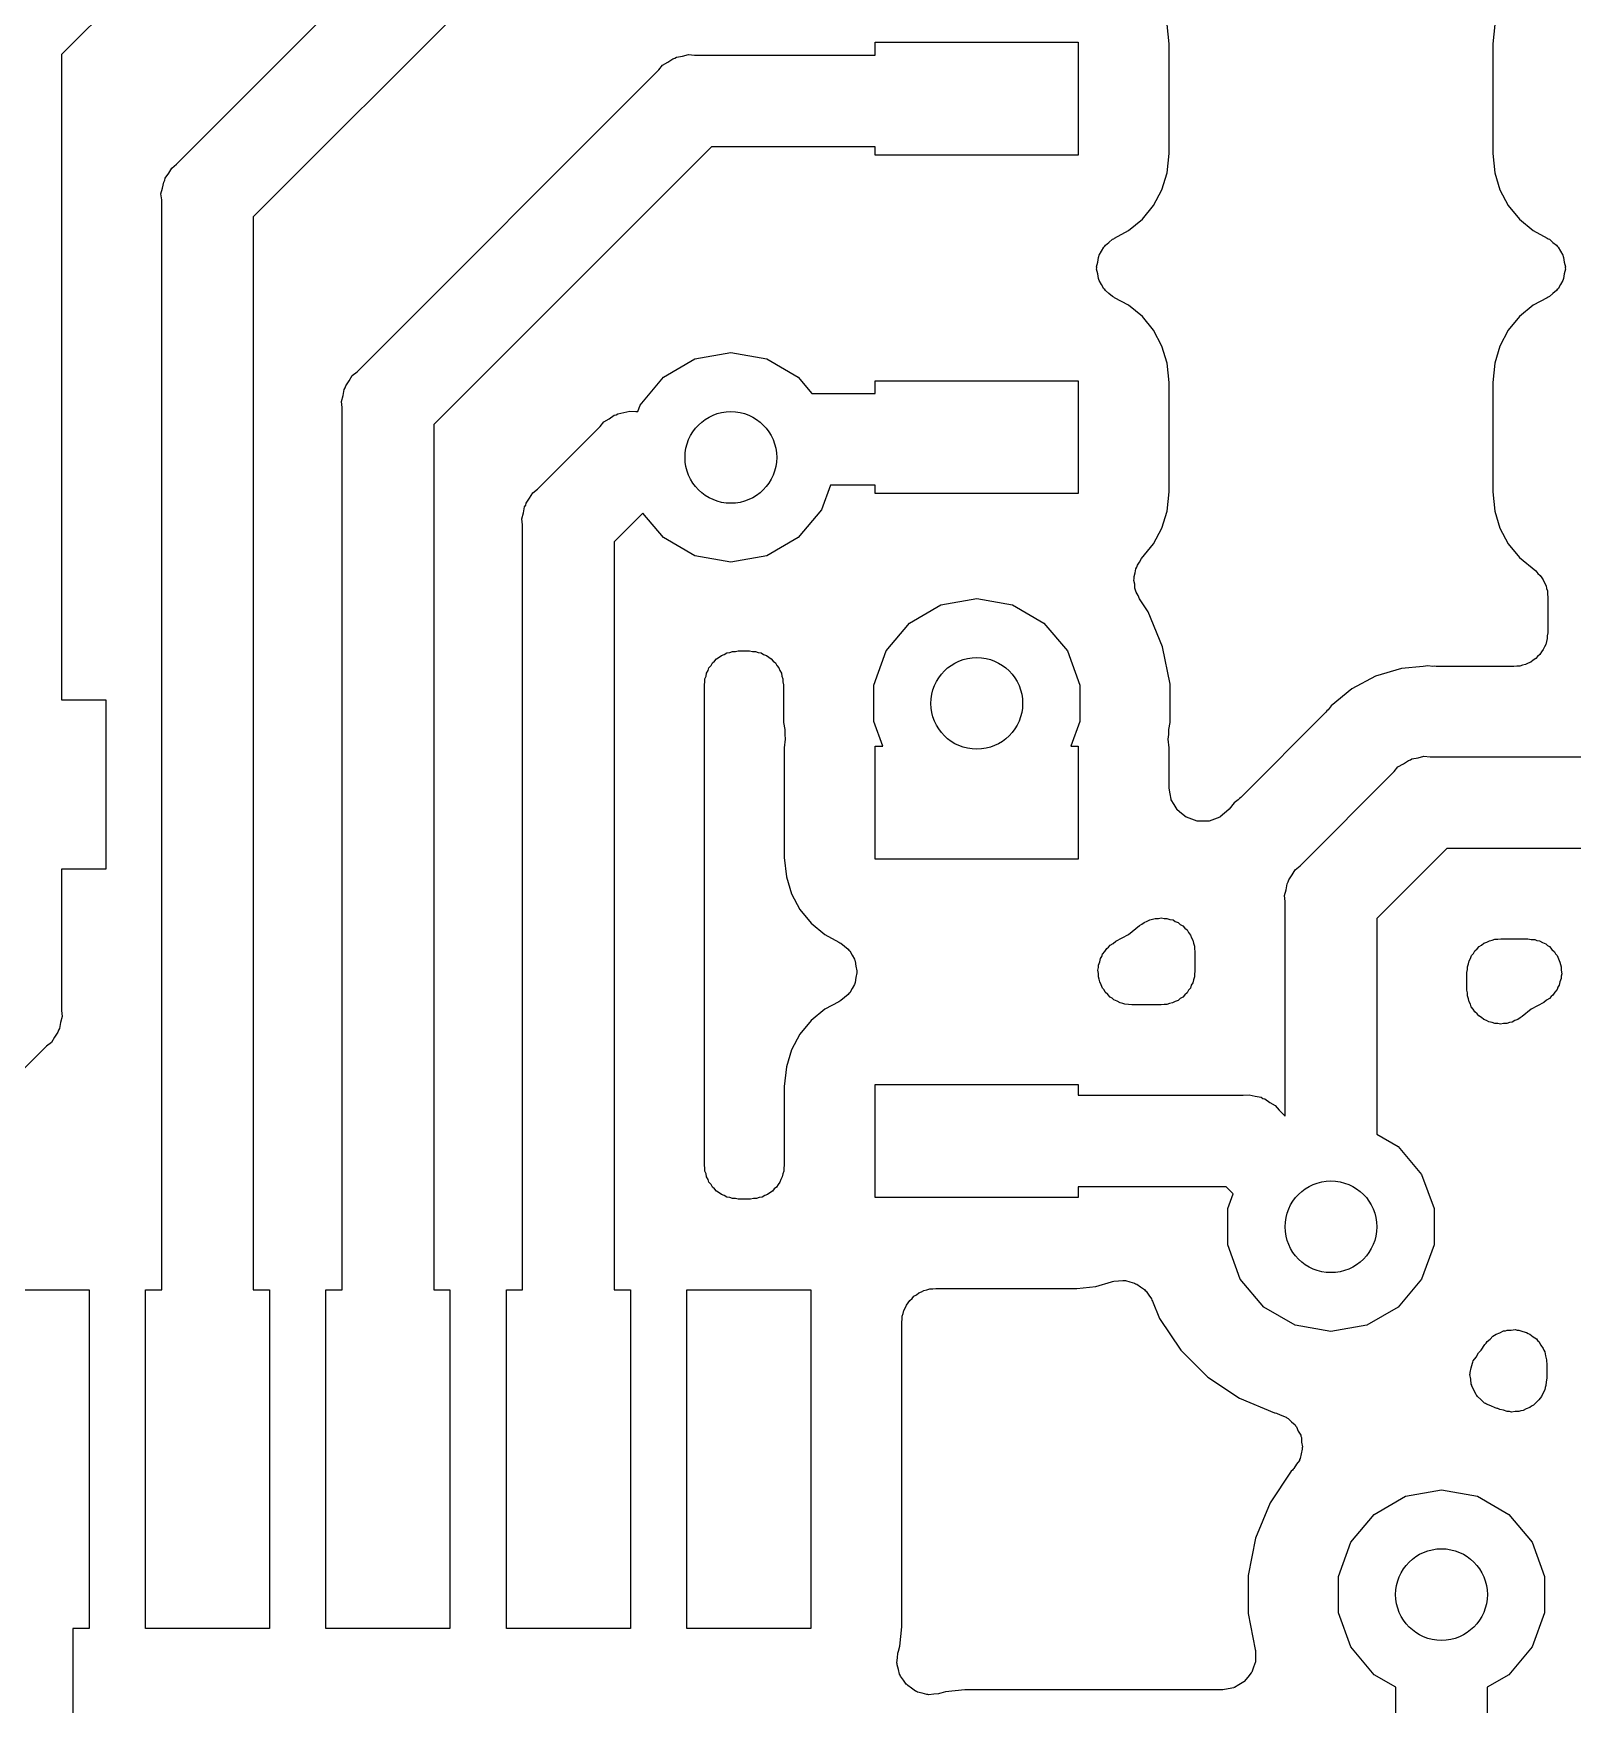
# Model space of a CAD drawing. Extents: x 91 to 190.2, y -113.9 to -59.9.
# Drawn here: x 138.89 to 145.71, y -85.71 to -78.3 of the extents above; entities that cross this region are included whole.
import ezdxf

# ---------------------------------------------------------------- set-up
doc = ezdxf.new("R2010")
doc.units = 0
doc.header["$MEASUREMENT"] = 0
doc.layers.add('BLACK', color=7, linetype='CONTINUOUS')

msp = doc.modelspace()

# ---------------------------------------------------------------- linework, layer by layer
at = {"layer": 'BLACK', "linetype": 'CONTINUOUS'}
for p, q in [((139.523, -78.88), (141.15, -77.2526)), ((139.897, -77.51), (139.013, -78.3942)), ((141.384, -77.5932), (139.863, -79.1142)), ((143.923, -78.3474), (143.914, -78.2616)), ((145.366, -78.2616), (145.357, -78.3474)), ((142.62, -78.3968), (142.62, -78.34)), ((142.62, -78.34), (143.52, -78.34)), ((143.52, -78.34), (143.52, -78.84)), ((143.923, -78.8326), (143.923, -78.3474)), ((145.357, -78.3474), (145.357, -78.8326)), ((139.013, -78.3942), (139.013, -81.255)), ((141.677, -78.4419), (141.701, -78.4285)), ((141.701, -78.4285), (141.723, -78.413)), ((141.723, -78.413), (141.732, -78.4106)), ((141.732, -78.4106), (141.739, -78.4061)), ((141.739, -78.4061), (141.766, -78.4014)), ((141.766, -78.4014), (141.792, -78.3945)), ((141.792, -78.3945), (141.819, -78.3968)), ((141.819, -78.3968), (142.62, -78.3968)), ((140.323, -79.8), (141.66, -78.4626)), ((141.66, -78.4626), (141.677, -78.4419)), ((141.894, -78.8032), (140.663, -80.0342)), ((142.62, -78.8032), (141.894, -78.8032)), ((142.62, -78.84), (142.62, -78.8032)), ((139.502, -78.8974), (139.523, -78.88)), ((143.52, -78.84), (142.62, -78.84)), ((143.914, -78.9184), (143.923, -78.8326)), ((145.357, -78.8326), (145.366, -78.9184)), ((139.466, -78.9594), (139.471, -78.9516)), ((139.471, -78.9516), (139.473, -78.9428)), ((139.473, -78.9428), (139.488, -78.9207)), ((139.488, -78.9207), (139.502, -78.8974)), ((143.891, -78.9938), (143.914, -78.9184)), ((145.366, -78.9184), (145.389, -78.9938)), ((139.454, -79.012), (139.461, -78.986)), ((139.457, -79.0389), (139.454, -79.012)), ((139.461, -78.986), (139.466, -78.9594)), ((143.854, -79.0633), (143.891, -78.9938)), ((145.389, -78.9938), (145.426, -79.0633)), ((139.457, -83.87), (139.457, -79.0389)), ((143.804, -79.1242), (143.854, -79.0633)), ((145.426, -79.0633), (145.476, -79.1242)), ((139.863, -79.1142), (139.863, -83.87)), ((143.681, -79.2077), (143.743, -79.1742)), ((143.743, -79.1742), (143.804, -79.1242)), ((145.476, -79.1242), (145.537, -79.1742)), ((145.537, -79.1742), (145.599, -79.2077)), ((143.623, -79.2661), (143.633, -79.2474)), ((143.633, -79.2474), (143.637, -79.2441)), ((143.637, -79.2441), (143.64, -79.2399)), ((143.64, -79.2399), (143.656, -79.2268)), ((143.656, -79.2268), (143.672, -79.2126)), ((143.672, -79.2126), (143.677, -79.2108)), ((143.677, -79.2108), (143.681, -79.2077)), ((145.599, -79.2077), (145.603, -79.2108)), ((145.603, -79.2108), (145.608, -79.2126)), ((145.608, -79.2126), (145.624, -79.2268)), ((145.624, -79.2268), (145.64, -79.2399)), ((145.64, -79.2399), (145.643, -79.2441)), ((145.643, -79.2441), (145.647, -79.2474)), ((145.647, -79.2474), (145.657, -79.2661)), ((143.601, -79.3351), (143.606, -79.3143)), ((143.606, -79.3143), (143.609, -79.2933)), ((143.609, -79.2933), (143.611, -79.289)), ((143.611, -79.289), (143.612, -79.2841)), ((143.612, -79.2841), (143.623, -79.2661)), ((145.657, -79.2661), (145.668, -79.2841)), ((145.668, -79.2841), (145.669, -79.289)), ((145.669, -79.289), (145.671, -79.2933)), ((145.671, -79.2933), (145.674, -79.3143)), ((145.674, -79.3143), (145.679, -79.3351)), ((143.602, -79.34), (143.601, -79.3351)), ((143.601, -79.3449), (143.602, -79.34)), ((143.606, -79.3657), (143.601, -79.3449)), ((143.609, -79.3867), (143.606, -79.3657)), ((143.611, -79.391), (143.609, -79.3867)), ((143.612, -79.3959), (143.611, -79.391)), ((143.623, -79.4139), (143.612, -79.3959)), ((145.668, -79.3959), (145.657, -79.4139)), ((145.669, -79.391), (145.668, -79.3959)), ((145.671, -79.3867), (145.669, -79.391)), ((145.674, -79.3657), (145.671, -79.3867)), ((145.679, -79.3449), (145.674, -79.3657)), ((145.679, -79.3351), (145.678, -79.34)), ((145.678, -79.34), (145.679, -79.3449)), ((143.633, -79.4326), (143.623, -79.4139)), ((143.637, -79.4359), (143.633, -79.4326)), ((143.64, -79.4401), (143.637, -79.4359)), ((143.656, -79.4532), (143.64, -79.4401)), ((143.672, -79.4674), (143.656, -79.4532)), ((143.677, -79.4692), (143.672, -79.4674)), ((143.681, -79.4723), (143.677, -79.4692)), ((143.743, -79.5058), (143.681, -79.4723)), ((145.599, -79.4723), (145.537, -79.5058)), ((145.603, -79.4692), (145.599, -79.4723)), ((145.608, -79.4674), (145.603, -79.4692)), ((145.624, -79.4532), (145.608, -79.4674)), ((145.64, -79.4401), (145.624, -79.4532)), ((145.643, -79.4359), (145.64, -79.4401)), ((145.647, -79.4326), (145.643, -79.4359)), ((145.657, -79.4139), (145.647, -79.4326)), ((143.804, -79.5558), (143.743, -79.5058)), ((145.537, -79.5058), (145.476, -79.5558)), ((143.854, -79.6167), (143.804, -79.5558)), ((143.891, -79.6862), (143.854, -79.6167)), ((145.426, -79.6167), (145.389, -79.6862)), ((145.476, -79.5558), (145.426, -79.6167)), ((143.914, -79.7616), (143.891, -79.6862)), ((145.389, -79.6862), (145.366, -79.7616)), ((141.682, -79.8244), (141.821, -79.7437)), ((141.821, -79.7437), (141.98, -79.7157)), ((141.98, -79.7157), (142.139, -79.7437)), ((142.139, -79.7437), (142.278, -79.8244)), ((143.923, -79.8474), (143.914, -79.7616)), ((145.366, -79.7616), (145.357, -79.8474)), ((140.273, -79.8628), (140.288, -79.8407)), ((140.288, -79.8407), (140.302, -79.8174)), ((140.302, -79.8174), (140.323, -79.8)), ((141.578, -79.9479), (141.682, -79.8244)), ((142.278, -79.8244), (142.339, -79.8968)), ((142.62, -79.8968), (142.62, -79.84)), ((142.62, -79.84), (143.52, -79.84)), ((143.52, -79.84), (143.52, -80.34)), ((140.254, -79.932), (140.261, -79.906)), ((140.261, -79.906), (140.266, -79.8794)), ((140.266, -79.8794), (140.271, -79.8716)), ((140.271, -79.8716), (140.273, -79.8628)), ((142.339, -79.8968), (142.62, -79.8968)), ((143.923, -80.3326), (143.923, -79.8474)), ((145.357, -79.8474), (145.357, -80.3326)), ((140.257, -79.9589), (140.254, -79.932)), ((140.257, -83.87), (140.257, -79.9589)), ((141.463, -79.993), (141.472, -79.9906)), ((141.472, -79.9906), (141.479, -79.9861)), ((141.479, -79.9861), (141.506, -79.9814)), ((141.506, -79.9814), (141.532, -79.9745)), ((141.532, -79.9745), (141.559, -79.9768)), ((141.559, -79.9768), (141.567, -79.9768)), ((141.567, -79.9768), (141.578, -79.9479)), ((140.663, -80.0342), (140.663, -83.87)), ((141.123, -80.32), (141.4, -80.0426)), ((141.4, -80.0426), (141.417, -80.0219)), ((141.417, -80.0219), (141.441, -80.0085)), ((141.441, -80.0085), (141.463, -79.993)), ((141.073, -80.3828), (141.088, -80.3607)), ((141.088, -80.3607), (141.102, -80.3374)), ((141.102, -80.3374), (141.123, -80.32)), ((142.422, -80.3032), (142.382, -80.4121)), ((142.62, -80.3032), (142.422, -80.3032)), ((142.62, -80.34), (142.62, -80.3032)), ((143.52, -80.34), (142.62, -80.34)), ((143.914, -80.4184), (143.923, -80.3326)), ((145.357, -80.3326), (145.366, -80.4184)), ((141.054, -80.452), (141.061, -80.426)), ((141.061, -80.426), (141.066, -80.3994)), ((141.066, -80.3994), (141.071, -80.3916)), ((141.071, -80.3916), (141.073, -80.3828)), ((141.59, -80.427), (141.463, -80.5542)), ((141.682, -80.5356), (141.59, -80.427)), ((142.382, -80.4121), (142.278, -80.5356)), ((143.891, -80.4938), (143.914, -80.4184)), ((145.366, -80.4184), (145.389, -80.4938)), ((141.057, -80.4789), (141.054, -80.452)), ((141.057, -83.87), (141.057, -80.4789)), ((143.854, -80.5633), (143.891, -80.4938)), ((145.389, -80.4938), (145.426, -80.5633)), ((141.463, -80.5542), (141.463, -83.87)), ((141.821, -80.6163), (141.682, -80.5356)), ((142.278, -80.5356), (142.139, -80.6163)), ((143.8, -80.6287), (143.854, -80.5633)), ((145.426, -80.5633), (145.476, -80.6242)), ((141.98, -80.6443), (141.821, -80.6163)), ((142.139, -80.6163), (141.98, -80.6443)), ((143.779, -80.6662), (143.782, -80.6575)), ((143.782, -80.6575), (143.792, -80.6437)), ((143.792, -80.6437), (143.8, -80.6287)), ((145.476, -80.6242), (145.548, -80.6831)), ((143.766, -80.7255), (143.768, -80.7166)), ((143.77, -80.7424), (143.766, -80.7255)), ((143.767, -80.7076), (143.772, -80.6911)), ((143.768, -80.7166), (143.767, -80.7076)), ((143.772, -80.6911), (143.775, -80.6741)), ((143.775, -80.6741), (143.779, -80.6662)), ((145.548, -80.6831), (145.557, -80.694)), ((145.557, -80.694), (145.568, -80.7034)), ((145.568, -80.7034), (145.574, -80.7137)), ((145.574, -80.7137), (145.581, -80.7227)), ((145.581, -80.7227), (145.587, -80.7361)), ((142.911, -80.8337), (143.07, -80.8057)), ((143.07, -80.8057), (143.229, -80.8337)), ((143.771, -80.7595), (143.77, -80.7424)), ((143.774, -80.7678), (143.771, -80.7595)), ((143.776, -80.7767), (143.774, -80.7678)), ((143.785, -80.7915), (143.776, -80.7767)), ((143.792, -80.8072), (143.785, -80.7915)), ((145.587, -80.7361), (145.594, -80.7486)), ((145.594, -80.7486), (145.596, -80.7603)), ((145.596, -80.7603), (145.6, -80.7714)), ((145.6, -80.7714), (145.6, -80.7858)), ((145.6, -80.7858), (145.602, -80.8)), ((145.602, -80.8), (145.601, -80.9577)), ((142.772, -80.9144), (142.911, -80.8337)), ((143.229, -80.8337), (143.368, -80.9144)), ((143.83, -80.864), (143.792, -80.8072)), ((143.894, -81.02), (143.83, -80.864)), ((142.668, -81.0379), (142.772, -80.9144)), ((143.368, -80.9144), (143.472, -81.0379)), ((143.927, -81.1856), (143.894, -81.02)), ((145.586, -81.0199), (145.581, -81.0318)), ((145.592, -81.009), (145.586, -81.0199)), ((145.595, -80.9956), (145.592, -81.009)), ((145.599, -80.9828), (145.595, -80.9956)), ((145.601, -80.9577), (145.599, -80.9702)), ((145.599, -80.9702), (145.599, -80.9828)), ((141.883, -81.1122), (141.892, -81.1021)), ((141.892, -81.1021), (141.898, -81.0908)), ((141.898, -81.0908), (141.908, -81.0823)), ((141.908, -81.0823), (141.917, -81.0723)), ((141.917, -81.0723), (141.928, -81.0657)), ((141.928, -81.0657), (141.938, -81.0573)), ((141.938, -81.0573), (141.951, -81.0528)), ((141.951, -81.0528), (141.962, -81.0462)), ((141.962, -81.0462), (141.975, -81.044)), ((141.975, -81.044), (141.987, -81.0395)), ((141.987, -81.0395), (142, -81.0395)), ((142, -81.0395), (142.013, -81.0372)), ((142.013, -81.0372), (142.063, -81.0372)), ((142.063, -81.0372), (142.076, -81.0395)), ((142.076, -81.0395), (142.089, -81.0395)), ((142.089, -81.0395), (142.101, -81.044)), ((142.101, -81.044), (142.114, -81.0462)), ((142.114, -81.0462), (142.125, -81.0528)), ((142.125, -81.0528), (142.138, -81.0573)), ((142.138, -81.0573), (142.148, -81.0657)), ((142.148, -81.0657), (142.159, -81.0723)), ((142.159, -81.0723), (142.168, -81.0823)), ((142.168, -81.0823), (142.178, -81.0908)), ((142.178, -81.0908), (142.184, -81.1021)), ((142.184, -81.1021), (142.193, -81.1122)), ((142.613, -81.1894), (142.668, -81.0379)), ((143.472, -81.0379), (143.527, -81.1894)), ((145.489, -81.1001), (145.477, -81.1047)), ((145.503, -81.0978), (145.489, -81.1001)), ((145.514, -81.0914), (145.503, -81.0978)), ((145.526, -81.0872), (145.514, -81.0914)), ((145.536, -81.0785), (145.526, -81.0872)), ((145.548, -81.0717), (145.536, -81.0785)), ((145.556, -81.062), (145.548, -81.0717)), ((145.566, -81.0539), (145.556, -81.062)), ((145.573, -81.0422), (145.566, -81.0539)), ((145.581, -81.0318), (145.573, -81.0422)), ((141.863, -81.1872), (141.865, -81.1743)), ((141.865, -81.1612), (141.87, -81.1488)), ((141.865, -81.1743), (141.865, -81.1612)), ((141.87, -81.1488), (141.872, -81.1359)), ((141.872, -81.1359), (141.879, -81.1245)), ((141.879, -81.1245), (141.883, -81.1122)), ((142.193, -81.1122), (142.197, -81.1245)), ((142.197, -81.1245), (142.204, -81.1359)), ((142.204, -81.1359), (142.206, -81.1488)), ((142.206, -81.1488), (142.211, -81.1612)), ((142.211, -81.1612), (142.211, -81.1743)), ((142.211, -81.1743), (142.213, -81.1872)), ((144.838, -81.15), (144.733, -81.206)), ((144.952, -81.1155), (144.838, -81.15)), ((145.048, -81.1061), (144.952, -81.1155)), ((145.07, -81.1039), (145.048, -81.1061)), ((145.092, -81.1061), (145.07, -81.1039)), ((145.1, -81.1055), (145.092, -81.1061)), ((145.107, -81.1068), (145.1, -81.1055)), ((145.451, -81.1068), (145.107, -81.1068)), ((145.464, -81.1046), (145.451, -81.1068)), ((145.477, -81.1047), (145.464, -81.1046)), ((141.863, -83.3173), (141.863, -81.1872)), ((142.213, -81.1872), (142.213, -81.3544)), ((142.613, -81.3506), (142.613, -81.1894)), ((143.527, -81.1894), (143.527, -81.3506)), ((143.927, -81.3544), (143.927, -81.1856)), ((144.733, -81.206), (144.641, -81.2814)), ((139.013, -81.255), (139.21, -81.255)), ((139.21, -81.255), (139.21, -82.005)), ((144.617, -81.3096), (144.24, -81.6873)), ((144.622, -81.3036), (144.617, -81.3096)), ((144.627, -81.2987), (144.622, -81.3036)), ((144.641, -81.2814), (144.627, -81.2987)), ((142.213, -81.3544), (142.219, -81.3853)), ((142.219, -81.3853), (142.219, -81.4073)), ((142.653, -81.46), (142.613, -81.3506)), ((143.527, -81.3506), (143.487, -81.46)), ((143.921, -81.3853), (143.927, -81.3544)), ((143.921, -81.4073), (143.921, -81.3853)), ((142.221, -81.4292), (142.217, -81.4674)), ((142.217, -81.4674), (142.217, -81.9526)), ((142.219, -81.4073), (142.221, -81.4292)), ((142.62, -81.96), (142.62, -81.46)), ((142.62, -81.46), (142.653, -81.46)), ((143.487, -81.46), (143.52, -81.46)), ((143.52, -81.46), (143.52, -81.96)), ((143.919, -81.4292), (143.921, -81.4073)), ((143.923, -81.4674), (143.919, -81.4292)), ((143.923, -81.644), (143.923, -81.4674)), ((144.937, -81.5519), (144.961, -81.5385)), ((144.961, -81.5385), (144.983, -81.523)), ((144.983, -81.523), (144.992, -81.5206)), ((144.992, -81.5206), (144.999, -81.5161)), ((144.999, -81.5161), (145.026, -81.5114)), ((145.026, -81.5114), (145.052, -81.5045)), ((145.052, -81.5045), (145.079, -81.5068)), ((145.079, -81.5068), (145.75, -81.5068)), ((144.503, -81.99), (144.92, -81.5726)), ((144.92, -81.5726), (144.937, -81.5519)), ((143.923, -81.6448), (143.923, -81.644)), ((143.923, -81.6457), (143.923, -81.6448)), ((143.927, -81.6705), (143.923, -81.6457)), ((143.932, -81.6953), (143.927, -81.6705)), ((143.932, -81.6961), (143.932, -81.6953)), ((144.234, -81.6916), (144.229, -81.6972)), ((144.24, -81.6873), (144.234, -81.6916)), ((143.932, -81.6969), (143.932, -81.6961)), ((143.945, -81.7186), (143.932, -81.6969)), ((143.958, -81.7404), (143.945, -81.7186)), ((143.958, -81.741), (143.958, -81.7404)), ((143.959, -81.7417), (143.958, -81.741)), ((143.978, -81.7577), (143.959, -81.7417)), ((143.998, -81.7739), (143.978, -81.7577)), ((144.168, -81.7567), (144.149, -81.7731)), ((144.188, -81.7404), (144.168, -81.7567)), ((144.189, -81.7392), (144.188, -81.7397)), ((144.188, -81.7397), (144.188, -81.7404)), ((144.211, -81.7114), (144.189, -81.7392)), ((144.229, -81.6972), (144.211, -81.7114)), ((143.998, -81.7742), (143.998, -81.7739)), ((143.999, -81.7747), (143.998, -81.7742)), ((144.023, -81.7831), (143.999, -81.7747)), ((144.047, -81.7918), (144.023, -81.7831)), ((144.048, -81.792), (144.047, -81.7918)), ((144.047, -81.7918), (144.047, -81.7918)), ((144.073, -81.7918), (144.048, -81.792)), ((144.099, -81.7918), (144.073, -81.7918)), ((144.1, -81.7915), (144.099, -81.7915)), ((144.099, -81.7915), (144.099, -81.7918)), ((144.124, -81.7826), (144.1, -81.7915)), ((144.148, -81.7739), (144.124, -81.7826)), ((144.149, -81.7731), (144.148, -81.7734)), ((144.148, -81.7734), (144.148, -81.7739)), ((145.154, -81.9132), (144.843, -82.2242)), ((145.75, -81.9132), (145.154, -81.9132)), ((142.217, -81.9526), (142.226, -82.0384)), ((143.52, -81.96), (142.62, -81.96)), ((144.482, -82.0074), (144.503, -81.99)), ((139.21, -82.005), (139.013, -82.005)), ((139.013, -82.005), (139.013, -82.6311)), ((142.226, -82.0384), (142.249, -82.1138)), ((144.446, -82.0694), (144.451, -82.0616)), ((144.451, -82.0616), (144.453, -82.0528)), ((144.453, -82.0528), (144.468, -82.0307)), ((144.468, -82.0307), (144.482, -82.0074)), ((142.249, -82.1138), (142.286, -82.1833)), ((144.434, -82.122), (144.441, -82.096)), ((144.437, -82.1489), (144.434, -82.122)), ((144.441, -82.096), (144.446, -82.0694)), ((142.286, -82.1833), (142.336, -82.2442)), ((144.437, -83.0994), (144.437, -82.1489)), ((142.336, -82.2442), (142.397, -82.2942)), ((143.743, -82.2942), (143.792, -82.2545)), ((143.792, -82.2545), (143.802, -82.2485)), ((143.802, -82.2485), (143.812, -82.2406)), ((143.812, -82.2406), (143.825, -82.2358)), ((143.825, -82.2358), (143.837, -82.229)), ((143.837, -82.229), (143.849, -82.227)), ((143.849, -82.227), (143.861, -82.2228)), ((143.861, -82.2228), (143.875, -82.2228)), ((143.875, -82.2228), (143.888, -82.2205)), ((143.888, -82.2205), (143.901, -82.2228)), ((143.901, -82.2228), (143.913, -82.2228)), ((143.913, -82.2228), (143.926, -82.2275)), ((143.926, -82.2275), (143.94, -82.2301)), ((143.94, -82.2301), (143.95, -82.2364)), ((143.95, -82.2364), (143.962, -82.2406)), ((143.962, -82.2406), (143.972, -82.2495)), ((143.972, -82.2495), (143.984, -82.2566)), ((143.984, -82.2566), (143.992, -82.2661)), ((143.992, -82.2661), (144.002, -82.2741)), ((144.002, -82.2741), (144.009, -82.2861)), ((144.009, -82.2861), (144.018, -82.2969)), ((144.843, -82.2242), (144.843, -83.1794)), ((142.397, -82.2942), (142.459, -82.3277)), ((142.459, -82.3277), (142.463, -82.3308)), ((142.463, -82.3308), (142.468, -82.3326)), ((142.468, -82.3326), (142.484, -82.3468)), ((142.484, -82.3468), (142.5, -82.3599)), ((142.5, -82.3599), (142.503, -82.3641)), ((143.637, -82.3699), (143.646, -82.3567)), ((143.646, -82.3567), (143.654, -82.3501)), ((143.654, -82.3501), (143.661, -82.3419)), ((143.661, -82.3419), (143.674, -82.3341)), ((143.674, -82.3341), (143.687, -82.3245)), ((143.687, -82.3245), (143.743, -82.2942)), ((144.018, -82.2969), (144.022, -82.3085)), ((144.022, -82.3085), (144.028, -82.3192)), ((144.028, -82.3192), (144.03, -82.3329)), ((144.03, -82.3329), (144.035, -82.346)), ((144.035, -82.346), (144.035, -82.3584)), ((144.035, -82.3584), (144.037, -82.3705)), ((145.278, -82.3668), (145.288, -82.3583)), ((145.288, -82.3583), (145.297, -82.3483)), ((145.297, -82.3483), (145.308, -82.3417)), ((145.308, -82.3417), (145.318, -82.3333)), ((145.318, -82.3333), (145.331, -82.3288)), ((145.331, -82.3288), (145.342, -82.3222)), ((145.342, -82.3222), (145.355, -82.32)), ((145.355, -82.32), (145.367, -82.3155)), ((145.367, -82.3155), (145.38, -82.3155)), ((145.38, -82.3155), (145.393, -82.3132)), ((145.393, -82.3132), (145.513, -82.3132)), ((145.513, -82.3132), (145.528, -82.3159)), ((145.528, -82.3159), (145.544, -82.3164)), ((145.544, -82.3164), (145.553, -82.3204)), ((145.553, -82.3204), (145.564, -82.3222)), ((145.564, -82.3222), (145.577, -82.33)), ((145.577, -82.33), (145.592, -82.3358)), ((145.592, -82.3358), (145.6, -82.343)), ((145.6, -82.343), (145.609, -82.3483)), ((145.609, -82.3483), (145.619, -82.3602)), ((145.619, -82.3602), (145.631, -82.3706)), ((142.503, -82.3641), (142.507, -82.3674)), ((142.507, -82.3674), (142.517, -82.3861)), ((142.517, -82.3861), (142.528, -82.4041)), ((142.528, -82.4041), (142.529, -82.409)), ((142.529, -82.409), (142.531, -82.4133)), ((142.531, -82.4133), (142.534, -82.4343)), ((142.534, -82.4343), (142.539, -82.4551)), ((143.61, -82.4308), (143.615, -82.4161)), ((143.61, -82.4414), (143.61, -82.4308)), ((143.615, -82.4161), (143.618, -82.4009)), ((143.618, -82.4009), (143.624, -82.3918)), ((143.624, -82.3918), (143.627, -82.3818)), ((143.627, -82.3818), (143.637, -82.3699)), ((144.037, -82.3705), (144.037, -82.4568)), ((145.245, -82.4372), (145.25, -82.4248)), ((145.25, -82.4248), (145.252, -82.4119)), ((145.252, -82.4119), (145.259, -82.4005)), ((145.259, -82.4005), (145.263, -82.3882)), ((145.263, -82.3882), (145.272, -82.3781)), ((145.272, -82.3781), (145.278, -82.3668)), ((145.631, -82.3706), (145.636, -82.38)), ((145.636, -82.38), (145.643, -82.3882)), ((145.643, -82.3882), (145.648, -82.4028)), ((145.648, -82.4028), (145.655, -82.4165)), ((145.655, -82.4165), (145.657, -82.4271)), ((145.657, -82.4271), (145.66, -82.4372)), ((142.531, -82.5067), (142.529, -82.511)), ((142.534, -82.4857), (142.531, -82.5067)), ((142.539, -82.4649), (142.534, -82.4857)), ((142.539, -82.4551), (142.538, -82.46)), ((142.538, -82.46), (142.539, -82.4649)), ((143.607, -82.4519), (143.61, -82.4414)), ((143.61, -82.4673), (143.607, -82.4519)), ((143.61, -82.4828), (143.61, -82.4673)), ((143.613, -82.4929), (143.61, -82.4828)), ((143.615, -82.5035), (143.613, -82.4929)), ((143.622, -82.5172), (143.615, -82.5035)), ((144.028, -82.5081), (144.021, -82.5195)), ((144.03, -82.4952), (144.028, -82.5081)), ((144.035, -82.4828), (144.03, -82.4952)), ((144.037, -82.4568), (144.035, -82.4697)), ((144.035, -82.4697), (144.035, -82.4828)), ((145.243, -82.4632), (145.245, -82.4503)), ((145.243, -82.5413), (145.243, -82.4632)), ((145.245, -82.4503), (145.245, -82.4372)), ((145.655, -82.5039), (145.652, -82.5191)), ((145.66, -82.4892), (145.655, -82.5039)), ((145.66, -82.4372), (145.66, -82.4527)), ((145.66, -82.4527), (145.663, -82.4681)), ((145.663, -82.4681), (145.66, -82.4786)), ((145.66, -82.4786), (145.66, -82.4892)), ((142.484, -82.5732), (142.468, -82.5874)), ((142.5, -82.5601), (142.484, -82.5732)), ((142.503, -82.5559), (142.5, -82.5601)), ((142.507, -82.5526), (142.503, -82.5559)), ((142.517, -82.5339), (142.507, -82.5526)), ((142.528, -82.5159), (142.517, -82.5339)), ((142.529, -82.511), (142.528, -82.5159)), ((143.627, -82.5318), (143.622, -82.5172)), ((143.634, -82.54), (143.627, -82.5318)), ((143.639, -82.5494), (143.634, -82.54)), ((143.651, -82.5598), (143.639, -82.5494)), ((143.661, -82.5717), (143.651, -82.5598)), ((143.67, -82.577), (143.661, -82.5717)), ((143.678, -82.5842), (143.67, -82.577)), ((143.693, -82.59), (143.678, -82.5842)), ((143.972, -82.5783), (143.962, -82.5867)), ((143.983, -82.5717), (143.972, -82.5783)), ((143.992, -82.5617), (143.983, -82.5717)), ((144.002, -82.5532), (143.992, -82.5617)), ((144.008, -82.5419), (144.002, -82.5532)), ((144.017, -82.5318), (144.008, -82.5419)), ((144.021, -82.5195), (144.017, -82.5318)), ((145.245, -82.5534), (145.243, -82.5413)), ((145.245, -82.5658), (145.245, -82.5534)), ((145.25, -82.5789), (145.245, -82.5658)), ((145.252, -82.5926), (145.25, -82.5789)), ((145.609, -82.5781), (145.596, -82.5859)), ((145.616, -82.5699), (145.609, -82.5781)), ((145.624, -82.5633), (145.616, -82.5699)), ((145.633, -82.5501), (145.624, -82.5633)), ((145.643, -82.5382), (145.633, -82.5501)), ((145.646, -82.5282), (145.643, -82.5382)), ((145.652, -82.5191), (145.646, -82.5282)), ((139.016, -82.658), (139.009, -82.684)), ((139.013, -82.6311), (139.016, -82.658)), ((142.397, -82.6258), (142.336, -82.6758)), ((142.459, -82.5923), (142.397, -82.6258)), ((142.463, -82.5892), (142.459, -82.5923)), ((142.468, -82.5874), (142.463, -82.5892)), ((143.706, -82.5978), (143.693, -82.59)), ((143.717, -82.5996), (143.706, -82.5978)), ((143.726, -82.6036), (143.717, -82.5996)), ((143.742, -82.6041), (143.726, -82.6036)), ((143.757, -82.6068), (143.742, -82.6041)), ((143.887, -82.6068), (143.757, -82.6068)), ((143.9, -82.6045), (143.887, -82.6068)), ((143.913, -82.6045), (143.9, -82.6045)), ((143.925, -82.6), (143.913, -82.6045)), ((143.938, -82.5978), (143.925, -82.6)), ((143.949, -82.5912), (143.938, -82.5978)), ((143.962, -82.5867), (143.949, -82.5912)), ((145.258, -82.6033), (145.252, -82.5926)), ((145.262, -82.6149), (145.258, -82.6033)), ((145.271, -82.6257), (145.262, -82.6149)), ((145.278, -82.6377), (145.271, -82.6257)), ((145.288, -82.6456), (145.278, -82.6377)), ((145.296, -82.6552), (145.288, -82.6456)), ((145.308, -82.6623), (145.296, -82.6552)), ((145.488, -82.6573), (145.478, -82.6633)), ((145.527, -82.6258), (145.488, -82.6573)), ((145.583, -82.5955), (145.527, -82.6258)), ((145.596, -82.5859), (145.583, -82.5955)), ((138.997, -82.7272), (138.982, -82.7493)), ((138.999, -82.7184), (138.997, -82.7272)), ((139.004, -82.7106), (138.999, -82.7184)), ((139.009, -82.684), (139.004, -82.7106)), ((142.336, -82.6758), (142.286, -82.7367)), ((145.318, -82.6712), (145.308, -82.6623)), ((145.33, -82.6754), (145.318, -82.6712)), ((145.34, -82.6817), (145.33, -82.6754)), ((145.354, -82.6843), (145.34, -82.6817)), ((145.367, -82.689), (145.354, -82.6843)), ((145.379, -82.689), (145.367, -82.689)), ((145.392, -82.6913), (145.379, -82.689)), ((145.405, -82.689), (145.392, -82.6913)), ((145.419, -82.689), (145.405, -82.689)), ((145.431, -82.6848), (145.419, -82.689)), ((145.443, -82.6828), (145.431, -82.6848)), ((145.455, -82.676), (145.443, -82.6828)), ((145.468, -82.6712), (145.455, -82.676)), ((145.478, -82.6633), (145.468, -82.6712)), ((138.947, -82.7899), (138.263, -83.4742)), ((138.968, -82.7726), (138.947, -82.7899)), ((138.982, -82.7493), (138.968, -82.7726)), ((142.249, -82.8062), (142.226, -82.8816)), ((142.286, -82.7367), (142.249, -82.8062)), ((142.226, -82.8816), (142.217, -82.9674)), ((142.217, -82.9674), (142.217, -83.3173)), ((142.62, -83.46), (142.62, -82.96)), ((142.62, -82.96), (143.52, -82.96)), ((143.52, -82.96), (143.52, -83.0068)), ((143.52, -83.0068), (144.251, -83.0068)), ((144.251, -83.0068), (144.278, -83.0045)), ((144.278, -83.0045), (144.304, -83.0114)), ((144.304, -83.0114), (144.331, -83.0161)), ((144.331, -83.0161), (144.338, -83.0206)), ((144.338, -83.0206), (144.347, -83.023)), ((144.347, -83.023), (144.369, -83.0385)), ((144.369, -83.0385), (144.393, -83.0519)), ((144.393, -83.0519), (144.41, -83.0726)), ((144.41, -83.0726), (144.437, -83.0994)), ((144.843, -83.1794), (144.938, -83.2344)), ((144.938, -83.2344), (145.042, -83.3579)), ((141.865, -83.3303), (141.863, -83.3173)), ((142.217, -83.3173), (142.215, -83.3303)), ((141.865, -83.3434), (141.865, -83.3303)), ((141.87, -83.3557), (141.865, -83.3434)), ((141.872, -83.3686), (141.87, -83.3557)), ((141.879, -83.38), (141.872, -83.3686)), ((141.883, -83.3923), (141.879, -83.38)), ((141.892, -83.4024), (141.883, -83.3923)), ((142.197, -83.3923), (142.189, -83.4024)), ((142.202, -83.38), (142.197, -83.3923)), ((142.208, -83.3686), (142.202, -83.38)), ((142.211, -83.3557), (142.208, -83.3686)), ((142.215, -83.3434), (142.211, -83.3557)), ((142.215, -83.3303), (142.215, -83.3434)), ((145.042, -83.3579), (145.097, -83.5094)), ((141.898, -83.4138), (141.892, -83.4024)), ((141.908, -83.4222), (141.898, -83.4138)), ((141.917, -83.4322), (141.908, -83.4222)), ((141.928, -83.4388), (141.917, -83.4322)), ((141.938, -83.4472), (141.928, -83.4388)), ((141.951, -83.4517), (141.938, -83.4472)), ((141.962, -83.4583), (141.951, -83.4517)), ((141.975, -83.4606), (141.962, -83.4583)), ((141.987, -83.4651), (141.975, -83.4606)), ((142, -83.4651), (141.987, -83.4651)), ((142.013, -83.4673), (142, -83.4651)), ((142.067, -83.4673), (142.013, -83.4673)), ((142.08, -83.4651), (142.067, -83.4673)), ((142.093, -83.4651), (142.08, -83.4651)), ((142.106, -83.4606), (142.093, -83.4651)), ((142.119, -83.4583), (142.106, -83.4606)), ((142.13, -83.4517), (142.119, -83.4583)), ((142.142, -83.4472), (142.13, -83.4517)), ((142.152, -83.4388), (142.142, -83.4472)), ((142.164, -83.4322), (142.152, -83.4388)), ((142.172, -83.4222), (142.164, -83.4322)), ((142.182, -83.4138), (142.172, -83.4222)), ((142.189, -83.4024), (142.182, -83.4138)), ((143.52, -83.46), (142.62, -83.46)), ((144.176, -83.4132), (143.52, -83.4132)), ((143.52, -83.4132), (143.52, -83.46)), ((144.207, -83.444), (144.176, -83.4132)), ((144.183, -83.5094), (144.207, -83.444)), ((144.183, -83.6706), (144.183, -83.5094)), ((145.097, -83.5094), (145.097, -83.6706)), ((144.238, -83.8221), (144.183, -83.6706)), ((145.097, -83.6706), (145.042, -83.8221)), ((143.598, -83.8542), (143.667, -83.8335)), ((143.667, -83.8335), (143.672, -83.8328)), ((143.672, -83.8328), (143.678, -83.8306)), ((143.678, -83.8306), (143.698, -83.8297)), ((143.698, -83.8297), (143.718, -83.8273)), ((143.718, -83.8273), (143.724, -83.8286)), ((143.724, -83.8286), (143.73, -83.8284)), ((143.73, -83.8284), (143.749, -83.8345)), ((143.749, -83.8345), (143.769, -83.8391)), ((143.769, -83.8391), (143.774, -83.8423)), ((143.774, -83.8423), (143.779, -83.844)), ((144.342, -83.9456), (144.238, -83.8221)), ((145.042, -83.8221), (144.938, -83.9456)), ((138.585, -83.87), (139.135, -83.87)), ((139.135, -83.87), (139.135, -85.37)), ((139.385, -85.37), (139.385, -83.87)), ((139.385, -83.87), (139.457, -83.87)), ((139.863, -83.87), (139.935, -83.87)), ((139.935, -83.87), (139.935, -85.37)), ((140.185, -85.37), (140.185, -83.87)), ((140.185, -83.87), (140.257, -83.87)), ((140.663, -83.87), (140.735, -83.87)), ((140.735, -83.87), (140.735, -85.37)), ((140.985, -85.37), (140.985, -83.87)), ((140.985, -83.87), (141.057, -83.87)), ((141.463, -83.87), (141.535, -83.87)), ((141.535, -83.87), (141.535, -85.37)), ((141.785, -85.37), (141.785, -83.87)), ((141.785, -83.87), (142.335, -83.87)), ((142.335, -83.87), (142.335, -85.37)), ((142.766, -83.9276), (142.773, -83.9162)), ((142.773, -83.9162), (142.783, -83.9078)), ((142.783, -83.9078), (142.791, -83.8978)), ((142.791, -83.8978), (142.803, -83.8912)), ((142.803, -83.8912), (142.813, -83.8828)), ((142.813, -83.8828), (142.825, -83.8783)), ((142.825, -83.8783), (142.836, -83.8717)), ((142.836, -83.8717), (142.849, -83.8694)), ((142.849, -83.8694), (142.862, -83.8649)), ((142.862, -83.8649), (142.875, -83.8649)), ((142.875, -83.8649), (142.888, -83.8627)), ((142.888, -83.8627), (143.513, -83.8627)), ((143.513, -83.8627), (143.598, -83.8542)), ((143.779, -83.844), (143.796, -83.8564)), ((143.796, -83.8564), (143.813, -83.8676)), ((143.813, -83.8676), (143.816, -83.8722)), ((143.816, -83.8722), (143.821, -83.8757)), ((143.821, -83.8757), (143.832, -83.8929)), ((143.832, -83.8929), (143.844, -83.9093)), ((143.844, -83.9093), (143.846, -83.9148)), ((143.846, -83.9148), (143.849, -83.9197)), ((142.74, -83.9866), (142.744, -83.9743)), ((142.74, -83.9997), (142.74, -83.9866)), ((142.744, -83.9743), (142.747, -83.9614)), ((142.747, -83.9614), (142.753, -83.95)), ((142.753, -83.95), (142.758, -83.9377)), ((142.758, -83.9377), (142.766, -83.9276)), ((143.849, -83.9197), (143.88, -83.996)), ((144.481, -84.0263), (144.342, -83.9456)), ((144.938, -83.9456), (144.799, -84.0263)), ((142.738, -84.0127), (142.74, -83.9997)), ((142.738, -85.3626), (142.738, -84.0127)), ((143.88, -83.996), (143.974, -84.1364)), ((144.64, -84.0543), (144.481, -84.0263)), ((144.799, -84.0263), (144.64, -84.0543)), ((145.365, -84.0708), (145.372, -84.0655)), ((145.372, -84.0655), (145.389, -84.0594)), ((145.389, -84.0594), (145.405, -84.0514)), ((145.405, -84.0514), (145.413, -84.0505)), ((145.413, -84.0505), (145.421, -84.0477)), ((145.421, -84.0477), (145.439, -84.0477)), ((145.439, -84.0477), (145.457, -84.0458)), ((145.457, -84.0458), (145.465, -84.0477)), ((145.465, -84.0477), (145.473, -84.0477)), ((145.473, -84.0477), (145.49, -84.0539)), ((145.49, -84.0539), (145.507, -84.0582)), ((145.507, -84.0582), (145.514, -84.0627)), ((145.514, -84.0627), (145.522, -84.0655)), ((145.522, -84.0655), (145.536, -84.0771)), ((143.974, -84.1364), (144.094, -84.2558)), ((145.3, -84.142), (145.306, -84.1364)), ((145.306, -84.1364), (145.322, -84.1121)), ((145.322, -84.1121), (145.328, -84.1062)), ((145.328, -84.1062), (145.332, -84.099)), ((145.332, -84.099), (145.346, -84.0875)), ((145.346, -84.0875), (145.358, -84.0745)), ((145.358, -84.0745), (145.365, -84.0708)), ((145.536, -84.0771), (145.551, -84.0871)), ((145.551, -84.0871), (145.555, -84.0937)), ((145.555, -84.0937), (145.562, -84.099)), ((145.562, -84.099), (145.571, -84.1146)), ((145.571, -84.1146), (145.581, -84.1291)), ((145.581, -84.1291), (145.584, -84.137)), ((145.584, -84.137), (145.588, -84.1441)), ((145.262, -84.2145), (145.267, -84.1937)), ((145.267, -84.1937), (145.269, -84.1894)), ((145.269, -84.1894), (145.27, -84.1846)), ((145.27, -84.1846), (145.283, -84.1673)), ((145.283, -84.1673), (145.294, -84.1491)), ((145.294, -84.1491), (145.297, -84.146)), ((145.297, -84.146), (145.3, -84.142)), ((145.588, -84.1441), (145.591, -84.1619)), ((145.591, -84.1619), (145.596, -84.1791)), ((145.596, -84.1791), (145.595, -84.1873)), ((145.595, -84.1873), (145.597, -84.1954)), ((145.597, -84.1954), (145.597, -84.261)), ((144.094, -84.2558), (144.234, -84.3496)), ((145.256, -84.2448), (145.257, -84.2399)), ((145.26, -84.2657), (145.256, -84.2448)), ((145.257, -84.235), (145.262, -84.2145)), ((145.257, -84.2399), (145.257, -84.235)), ((145.261, -84.2869), (145.26, -84.2657)), ((145.264, -84.2914), (145.261, -84.2869)), ((145.594, -84.2772), (145.593, -84.2935)), ((145.597, -84.261), (145.594, -84.2772)), ((144.234, -84.3496), (144.39, -84.4143)), ((145.264, -84.2963), (145.264, -84.2914)), ((145.275, -84.3148), (145.264, -84.2963)), ((145.283, -84.3341), (145.275, -84.3148)), ((145.287, -84.3376), (145.283, -84.3341)), ((145.289, -84.3419), (145.287, -84.3376)), ((145.305, -84.3559), (145.289, -84.3419)), ((145.32, -84.3709), (145.305, -84.3559)), ((145.562, -84.3575), (145.549, -84.368)), ((145.567, -84.3489), (145.562, -84.3575)), ((145.573, -84.3416), (145.567, -84.3489)), ((145.58, -84.3265), (145.573, -84.3416)), ((145.588, -84.3123), (145.58, -84.3265)), ((145.589, -84.3026), (145.588, -84.3123)), ((145.593, -84.2935), (145.589, -84.3026)), ((144.39, -84.4143), (144.393, -84.4148)), ((144.393, -84.4148), (144.398, -84.4166)), ((144.398, -84.4166), (144.402, -84.4171)), ((144.402, -84.4171), (144.422, -84.426)), ((144.422, -84.426), (144.441, -84.4337)), ((144.441, -84.4337), (144.445, -84.437)), ((145.325, -84.373), (145.32, -84.3709)), ((145.329, -84.3763), (145.325, -84.373)), ((145.348, -84.384), (145.329, -84.3763)), ((145.368, -84.3929), (145.348, -84.384)), ((145.372, -84.3934), (145.368, -84.3929)), ((145.377, -84.3952), (145.372, -84.3934)), ((145.38, -84.3957), (145.377, -84.3952)), ((145.389, -84.3996), (145.38, -84.3957)), ((145.405, -84.4032), (145.389, -84.3996)), ((145.421, -84.4088), (145.405, -84.4032)), ((145.431, -84.4088), (145.421, -84.4088)), ((145.44, -84.4109), (145.431, -84.4088)), ((145.456, -84.4088), (145.44, -84.4109)), ((145.473, -84.4088), (145.456, -84.4088)), ((145.482, -84.4054), (145.473, -84.4088)), ((145.492, -84.4041), (145.482, -84.4054)), ((145.506, -84.3965), (145.492, -84.4041)), ((145.522, -84.3909), (145.506, -84.3965)), ((145.529, -84.3846), (145.522, -84.3909)), ((145.538, -84.38), (145.529, -84.3846)), ((145.549, -84.368), (145.538, -84.38)), ((144.445, -84.437), (144.45, -84.4391)), ((144.45, -84.4391), (144.465, -84.4541)), ((144.465, -84.4541), (144.481, -84.4681)), ((144.481, -84.4681), (144.483, -84.4724)), ((144.483, -84.4724), (144.487, -84.4759)), ((144.487, -84.4759), (144.495, -84.4951)), ((144.495, -84.4951), (144.506, -84.5137)), ((144.506, -84.5137), (144.506, -84.5186)), ((144.506, -84.5186), (144.509, -84.5231)), ((144.513, -84.575), (144.508, -84.5955)), ((144.509, -84.5231), (144.51, -84.5443)), ((144.51, -84.5443), (144.514, -84.5652)), ((144.514, -84.5652), (144.513, -84.5701)), ((144.513, -84.5701), (144.513, -84.575)), ((144.487, -84.6427), (144.476, -84.6609)), ((144.5, -84.6254), (144.487, -84.6427)), ((144.501, -84.6206), (144.5, -84.6254)), ((144.503, -84.6163), (144.501, -84.6206)), ((144.508, -84.5955), (144.503, -84.6163)), ((144.464, -84.6736), (144.37, -84.814)), ((144.47, -84.668), (144.464, -84.6736)), ((144.473, -84.664), (144.47, -84.668)), ((144.476, -84.6609), (144.473, -84.664)), ((144.832, -84.8644), (144.971, -84.7837)), ((144.971, -84.7837), (145.13, -84.7557)), ((145.13, -84.7557), (145.289, -84.7837)), ((145.289, -84.7837), (145.428, -84.8644)), ((144.37, -84.814), (144.306, -84.97)), ((144.728, -84.9879), (144.832, -84.8644)), ((145.428, -84.8644), (145.532, -84.9879)), ((144.306, -84.97), (144.273, -85.1356)), ((144.673, -85.1394), (144.728, -84.9879)), ((145.532, -84.9879), (145.587, -85.1394)), ((144.273, -85.1356), (144.273, -85.3044)), ((144.673, -85.3006), (144.673, -85.1394)), ((145.587, -85.1394), (145.587, -85.3006)), ((144.273, -85.3044), (144.304, -85.4631)), ((144.728, -85.4521), (144.673, -85.3006)), ((145.587, -85.3006), (145.532, -85.4521)), ((139.135, -85.37), (139.063, -85.37)), ((139.063, -85.37), (139.063, -85.9158)), ((139.935, -85.37), (139.385, -85.37)), ((140.735, -85.37), (140.185, -85.37)), ((141.535, -85.37), (140.985, -85.37)), ((142.335, -85.37), (141.785, -85.37)), ((142.729, -85.4484), (142.738, -85.3626)), ((142.722, -85.4753), (142.723, -85.4704)), ((142.723, -85.4704), (142.729, -85.4484)), ((144.304, -85.4631), (144.304, -85.4647)), ((144.304, -85.4647), (144.305, -85.4663)), ((144.305, -85.4663), (144.305, -85.4907)), ((144.832, -85.5756), (144.728, -85.4521)), ((145.532, -85.4521), (145.428, -85.5756)), ((142.716, -85.5221), (142.719, -85.501)), ((142.717, -85.5269), (142.716, -85.5221)), ((142.717, -85.5319), (142.717, -85.5269)), ((142.723, -85.5522), (142.717, -85.5319)), ((142.719, -85.501), (142.72, -85.4798)), ((142.72, -85.4798), (142.722, -85.4753)), ((144.297, -85.5413), (144.289, -85.5645)), ((144.305, -85.5184), (144.297, -85.5413)), ((144.305, -85.4907), (144.305, -85.5152)), ((144.305, -85.5152), (144.305, -85.5167)), ((144.305, -85.5167), (144.305, -85.5184)), ((142.728, -85.5728), (142.723, -85.5522)), ((142.731, -85.577), (142.728, -85.5728)), ((142.732, -85.5817), (142.731, -85.577)), ((142.745, -85.5987), (142.732, -85.5817)), ((142.757, -85.6164), (142.745, -85.5987)), ((142.761, -85.6194), (142.757, -85.6164)), ((142.764, -85.6234), (142.761, -85.6194)), ((144.232, -85.6195), (144.212, -85.6321)), ((144.254, -85.6072), (144.232, -85.6195)), ((144.255, -85.606), (144.254, -85.6072)), ((144.256, -85.6051), (144.255, -85.606)), ((144.271, -85.5861), (144.256, -85.6051)), ((144.287, -85.5673), (144.271, -85.5861)), ((144.288, -85.5658), (144.287, -85.5673)), ((144.289, -85.5645), (144.288, -85.5658)), ((144.927, -85.6306), (144.832, -85.5756)), ((145.428, -85.5756), (145.333, -85.6306)), ((142.781, -85.635), (142.764, -85.6234)), ((142.798, -85.6477), (142.781, -85.635)), ((142.803, -85.6491), (142.798, -85.6477)), ((142.807, -85.6519), (142.803, -85.6491)), ((142.828, -85.6567), (142.807, -85.6519)), ((142.848, -85.6628), (142.828, -85.6567)), ((142.853, -85.6626), (142.848, -85.6628)), ((142.858, -85.6637), (142.853, -85.6626)), ((142.879, -85.6611), (142.858, -85.6637)), ((142.9, -85.66), (142.879, -85.6611)), ((142.905, -85.658), (142.9, -85.66)), ((142.91, -85.6574), (142.905, -85.658)), ((142.932, -85.6508), (142.91, -85.6574)), ((143.017, -85.6423), (142.932, -85.6508)), ((144.157, -85.6423), (143.017, -85.6423)), ((144.159, -85.6421), (144.157, -85.6423)), ((144.161, -85.6423), (144.159, -85.6421)), ((144.184, -85.6375), (144.161, -85.6423)), ((144.209, -85.6333), (144.184, -85.6375)), ((144.21, -85.6325), (144.209, -85.6333)), ((144.212, -85.6321), (144.21, -85.6325)), ((144.927, -85.7858), (144.927, -85.6306)), ((145.333, -85.6306), (145.333, -85.8611))]:
    msp.add_line(p, q, dxfattribs=at)
at = {"layer": 'BLACK'}
for centre in [(141.98, -80.18), (143.07, -81.27), (144.64, -83.59), (145.13, -85.22)]:
    msp.add_circle(centre, 0.2032, dxfattribs=at)

doc.saveas('drawing.dxf')
